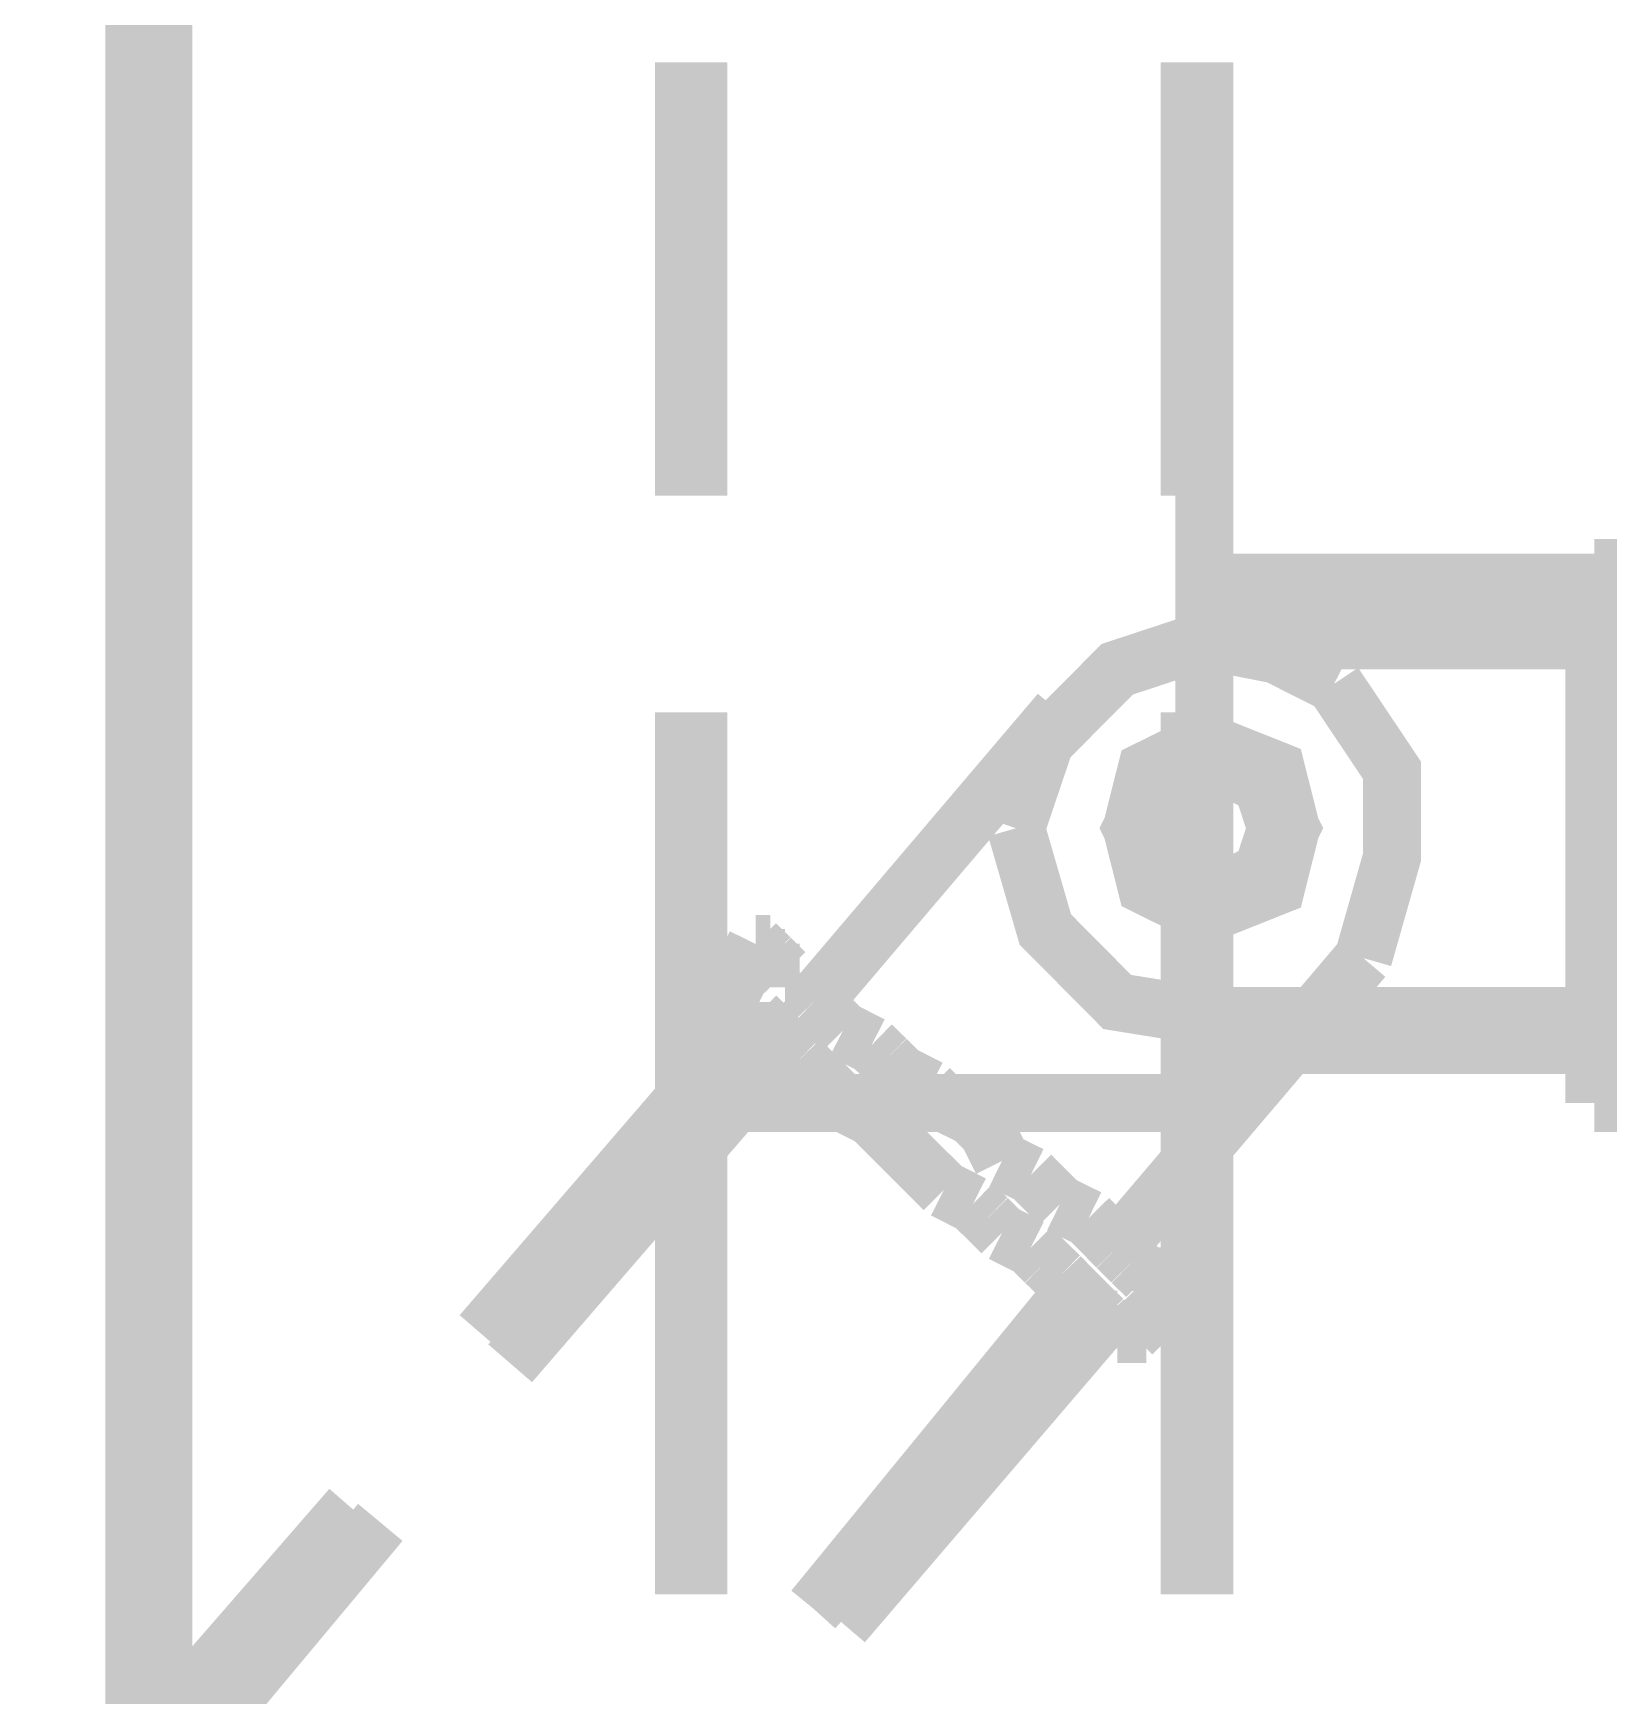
# Model space of a CAD drawing. Extents: x 0.1 to 11.6, y 0.3 to 16.2.
# Drawn here: x 7.8367 to 8.0183, y 7.87 to 8.0617 of the extents above; entities that cross this region are included whole.
import ezdxf

# ---------------------------------------------------------------- set-up
doc = ezdxf.new("R2010")
doc.units = 0
doc.header["$MEASUREMENT"] = 0

msp = doc.modelspace()

# ---------------------------------------------------------------- linework, layer by layer
at = {"color": 0}
for points, const_width in [([(7.84999, 5.91667), (7.84999, 9.22835)], 0.01), ([(7.91168, 8.05832), (7.91168, 8.00836)], 0.00667), ([(7.91336, 8.05832), (7.91336, 8.00836)], 0.00667), ([(7.97, 8.05832), (7.97, 8.00836)], 0.00667), ([(7.97168, 8.05832), (7.97168, 7.99669)], 0.00667), ([(8.02333, 8), (8.01665, 8)], 0.00667), ([(8.01665, 8), (8.01665, 7.93832)], 0.00667), ([(8.02669, 7.99832), (7.97168, 7.99832)], 0.00667), ([(7.97168, 7.99669), (7.97168, 7.99164)], 0.00667), ([(8.01497, 7.99501), (7.97168, 7.99501)], 0.00667), ([(7.97168, 7.99164), (7.96164, 7.98833), (7.95335, 7.97999), (7.94997, 7.97)], 0.00667), ([(7.97168, 7.99164), (7.97168, 7.95167)], 0.00667), ([(7.98665, 7.98665), (7.97999, 7.99001), (7.97168, 7.99164)], 0.00667), ([(8.01665, 7.99164), (7.97168, 7.99164)], 0.00667), ([(7.99001, 7.95503), (7.99333, 7.96669), (7.99333, 7.97667), (7.98665, 7.98665)], 0.00667), ([(7.91168, 7.98335), (7.91168, 7.93832)], 0.00667), ([(7.91336, 7.98335), (7.91336, 7.93832)], 0.00667), ([(7.95503, 7.98335), (7.92665, 7.94997)], 0.00667), ([(7.97, 7.98335), (7.97, 7.93832)], 0.00667), ([(7.94997, 7.97), (7.95335, 7.95833), (7.96164, 7.94997), (7.97168, 7.94835)], 0.00667), ([(7.91997, 7.95665), (7.91667, 7.94997)], 0.00667), ([(7.91997, 7.95665), (7.92165, 7.95665)], 0.00667), ([(7.91997, 7.95665), (7.92165, 7.95503)], 0.00667), ([(7.92165, 7.95503), (7.92333, 7.95503)], 0.00667), ([(7.92165, 7.95503), (7.92333, 7.95503)], 0.00667), ([(7.92165, 7.95503), (7.92333, 7.95335)], 0.00667), ([(7.92333, 7.95335), (7.92503, 7.95335)], 0.00667), ([(7.92503, 7.95335), (7.92503, 7.95167)], 0.00667), ([(7.96164, 7.92165), (7.99001, 7.95503)], 0.00667), ([(7.92503, 7.95167), (7.92665, 7.94997)], 0.00667), ([(7.97168, 7.95167), (7.97168, 7.94667)], 0.00667), ([(7.91667, 7.94997), (7.91835, 7.94997)], 0.00667), ([(7.91667, 7.94997), (7.91835, 7.94997)], 0.00667), ([(7.91667, 7.94997), (7.91835, 7.94997)], 0.00667), ([(7.91667, 7.94997), (7.91835, 7.94997)], 0.00667), ([(7.91835, 7.94997), (7.91835, 7.94835)], 0.00667), ([(7.92665, 7.94997), (7.92833, 7.94835)], 0.00667), ([(7.91997, 7.94835), (7.88835, 7.91168)], 0.00667), ([(7.91835, 7.94835), (7.91997, 7.94835)], 0.00667), ([(7.91997, 7.94835), (7.92165, 7.94667)], 0.00667), ([(7.92833, 7.94835), (7.93001, 7.94667)], 0.00667), ([(8.01497, 7.94835), (7.97168, 7.94835)], 0.00667), ([(7.97168, 7.94835), (8.01665, 7.94835)], 0.00667), ([(7.92165, 7.94667), (7.89165, 7.91)], 0.00667), ([(7.92165, 7.94667), (7.92333, 7.94499)], 0.00667), ([(7.93001, 7.94667), (7.93332, 7.94499)], 0.00667), ([(7.97168, 7.94667), (7.97168, 7.93832)], 0.00667), ([(7.92333, 7.94499), (7.89165, 7.90831)], 0.00667), ([(7.92333, 7.94499), (7.92503, 7.94336)], 0.00667), ([(7.93332, 7.94499), (7.935, 7.94336)], 0.00667), ([(8.02669, 7.94499), (7.97168, 7.94499)], 0.00667), ([(7.92503, 7.94336), (7.92665, 7.94168)], 0.00667), ([(7.935, 7.94336), (7.93668, 7.94168)], 0.00667), ([(7.92665, 7.94168), (7.92833, 7.94)], 0.00667), ([(7.92833, 7.94), (7.93001, 7.93832)], 0.00667), ([(7.93668, 7.94168), (7.94, 7.94)], 0.00667), ([(7.94, 7.94), (7.94168, 7.93832)], 0.00667), ([(7.91667, 7.93832), (7.91168, 7.93832)], 0.00667), ([(7.91168, 7.93832), (7.91168, 7.88167)], 0.00667), ([(7.91336, 7.93832), (7.91336, 7.88167)], 0.00667), ([(7.96669, 7.93832), (7.91667, 7.93832)], 0.00667), ([(7.93001, 7.93832), (7.93332, 7.93668)], 0.00667), ([(7.94168, 7.93832), (7.94499, 7.93668)], 0.00667), ([(7.97168, 7.93832), (7.96669, 7.93832)], 0.00667), ([(7.97, 7.93832), (7.97, 7.88167)], 0.00667), ([(7.97168, 7.93832), (7.97168, 7.88167)], 0.00667), ([(8.02333, 7.93832), (8.01665, 7.93832)], 0.00667), ([(7.93332, 7.93668), (7.935, 7.935)], 0.00667), ([(7.94499, 7.93668), (7.94667, 7.935)], 0.00667), ([(7.935, 7.935), (7.93668, 7.93332)], 0.00667), ([(7.94667, 7.935), (7.94835, 7.93164)], 0.00667), ([(7.93668, 7.93332), (7.94, 7.93001)], 0.00667), ([(7.94835, 7.93164), (7.95167, 7.93001)], 0.00667), ([(7.94, 7.93001), (7.94168, 7.92833)], 0.00667), ([(7.95167, 7.93001), (7.95335, 7.92833)], 0.00667), ([(7.94168, 7.92833), (7.94499, 7.92665)], 0.00667), ([(7.94499, 7.92665), (7.94667, 7.92503)], 0.00667), ([(7.95335, 7.92833), (7.95503, 7.92665)], 0.00667), ([(7.95503, 7.92665), (7.95833, 7.92503)], 0.00667), ([(7.94667, 7.92503), (7.94835, 7.92333)], 0.00667), ([(7.95833, 7.92503), (7.96001, 7.92333)], 0.00667), ([(7.94835, 7.92333), (7.95167, 7.92165)], 0.00667), ([(7.96001, 7.92333), (7.96164, 7.92165)], 0.00667), ([(7.95167, 7.92165), (7.95335, 7.91997)], 0.00667), ([(7.96164, 7.92165), (7.96332, 7.91997)], 0.00667), ([(7.95335, 7.91997), (7.95503, 7.91835)], 0.00667), ([(7.96332, 7.91997), (7.965, 7.91997)], 0.00667), ([(7.96332, 7.91997), (7.965, 7.91835)], 0.00667), ([(7.95503, 7.91835), (7.95665, 7.91667)], 0.00667), ([(7.965, 7.91835), (7.96669, 7.91835)], 0.00667), ([(7.96669, 7.91835), (7.96669, 7.91667)], 0.00667), ([(7.92665, 7.87999), (7.95665, 7.91667)], 0.00667), ([(7.92665, 7.87999), (7.95833, 7.91499)], 0.00667), ([(7.95665, 7.91667), (7.95833, 7.91499)], 0.00667), ([(7.95833, 7.91499), (7.96001, 7.91336)], 0.00667), ([(7.96332, 7.91168), (7.96832, 7.91667)], 0.00667), ([(7.96669, 7.91667), (7.96832, 7.91667)], 0.00667), ([(7.96669, 7.91667), (7.96832, 7.91667)], 0.00667), ([(7.96832, 7.91667), (7.97, 7.91667)], 0.00667), ([(7.93001, 7.87831), (7.96001, 7.91336)], 0.00667), ([(7.96001, 7.91336), (7.96164, 7.91336)], 0.00667), ([(7.96001, 7.91336), (7.96164, 7.91168)], 0.00667), ([(7.96164, 7.91168), (7.96332, 7.91168)], 0.00667), ([(7.96164, 7.91168), (7.96332, 7.91168)], 0.00667), ([(7.96332, 7.91168), (7.965, 7.91168)], 0.00667), ([(7.96332, 7.91168), (7.965, 7.91168)], 0.00667), ([(7.87332, 7.89165), (7.84, 7.85335)], 0.00667), ([(7.87668, 7.88997), (7.84332, 7.84999)], 0.00667), ([(7.875, 7.88997), (7.84332, 7.85167)], 0.00667)]:
    msp.add_lwpolyline(points, dxfattribs=dict(at, const_width=const_width))
at = {"color": 0, "const_width": 0.00667}
for points in [[(7.97168, 7.96001), (7.97999, 7.96332), (7.98167, 7.97), (7.97999, 7.97667), (7.97168, 7.97999), (7.965, 7.97667), (7.96332, 7.97), (7.965, 7.96332), (7.97168, 7.96001)], [(7.97168, 7.96164), (7.97835, 7.96332), (7.98167, 7.97), (7.97835, 7.97667), (7.97168, 7.97835), (7.96669, 7.97667), (7.96332, 7.97), (7.96669, 7.96332), (7.97168, 7.96164)], [(7.97168, 7.96164), (7.97835, 7.965), (7.97999, 7.97), (7.97835, 7.97499), (7.97168, 7.97835), (7.96669, 7.97499), (7.965, 7.97), (7.96669, 7.965), (7.97168, 7.96164)]]:
    msp.add_lwpolyline(points, close=True, dxfattribs=at)

doc.saveas('drawing.dxf')
